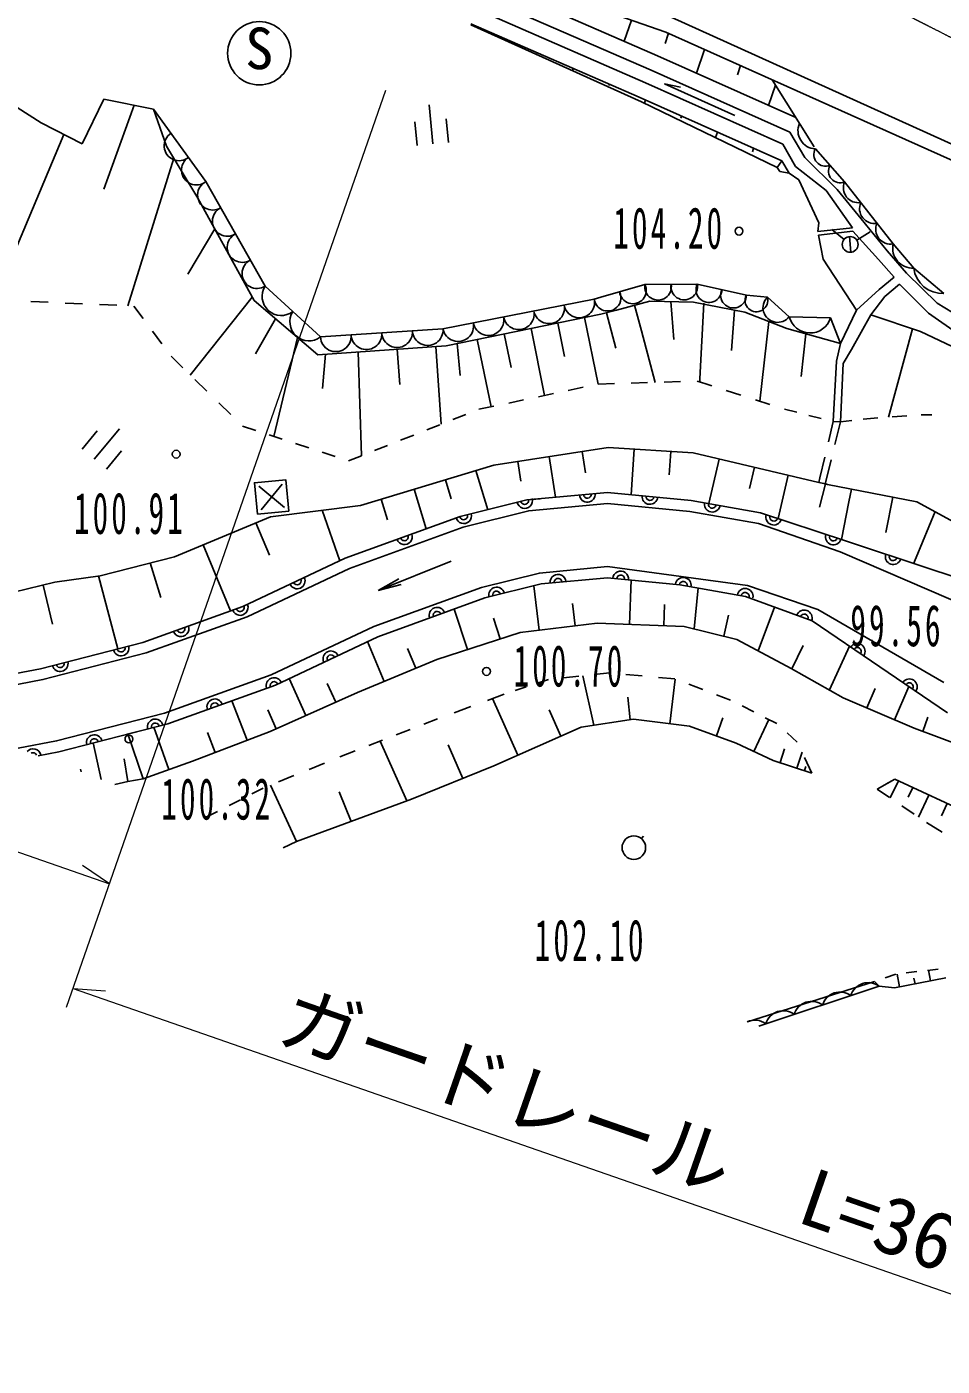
# Model space of a CAD drawing. Units: millimetres, scale not verified. Extents: x 40000 to 680000, y 20000 to 380000.
# Drawn here: x 146600 to 175702, y 240245 to 282832 of the extents above; entities that cross this region are included whole.
import ezdxf
from ezdxf.enums import TextEntityAlignment as Align

# ---------------------------------------------------------------- set-up
doc = ezdxf.new("R2010")
doc.units = ezdxf.units.MM
doc.header["$LTSCALE"] = 1000
doc.linetypes.add('CHAIN', pattern=[18.5, 12, -1.5, 3.5, -1.5])
for name, color, linetype, lineweight in [('M-BGD', 7, 'Continuous', 25), ('M-BMK', 2, 'CHAIN', 13), ('M-STR-HTXT', 7, 'Continuous', 13), ('M-STR-STRC', 7, 'Continuous', 25)]:
    doc.layers.add(name, color=color, linetype=linetype, lineweight=lineweight)
doc.styles.add('ＭＳ ゴシック', font='')
doc.styles.get('ＭＳ ゴシック').set_extended_font_data('MS Gothic')

msp = doc.modelspace()

# ---------------------------------------------------------------- linework, layer by layer
at = {"layer": 'M-BGD'}
for p, q in [((166655, 281910), (159524, 285012)), ((159547, 285231), (166917, 282666)), ((166453, 281453), (161198, 283739)), ((166275, 281050), (160974, 283356)), ((166147, 280451), (160712, 282899)), ((166073, 280593), (160720, 282922)), ((165826, 283046), (165593, 282372)), ((161671, 282508), (161659, 282473)), ((167004, 282627), (166891, 282302)), ((166918, 282666), (166917, 282666)), ((166918, 282666), (190258, 272194)), ((162821, 282008), (162813, 281985)), ((168149, 282113), (167888, 281359)), ((163971, 281508), (163948, 281442)), ((166655, 281910), (171048, 279945)), ((169294, 281600), (169192, 281306)), ((166453, 281453), (170853, 279485)), ((170294, 281151), (171628, 279017)), ((147054, 279775), (145412, 280832)), ((165120, 281008), (165106, 280966)), ((166275, 281050), (170640, 279098)), ((169107, 280008), (166871, 281015)), ((166871, 281015), (167385, 280912)), ((170402, 280979), (170178, 280334)), ((149045, 280534), (148361, 279110)), ((150632, 280218), (149045, 280534)), ((149049, 277670), (150017, 280340)), ((159389, 280352), (159508, 279107)), ((166073, 280593), (170601, 278568)), ((170460, 278359), (166147, 280451)), ((166269, 280505), (166235, 280408)), ((152291, 277909), (150632, 280218)), ((150632, 280218), (151041, 279035)), ((150632, 280218), (152291, 277909)), ((158939, 279806), (159010, 279060)), ((159934, 279901), (160005, 279155)), ((167414, 279993), (167391, 279926)), ((147774, 279408), (145581, 274180)), ((148361, 279110), (147054, 279775)), ((168560, 279481), (168500, 279309)), ((170853, 279485), (171340, 278676)), ((151041, 279035), (152043, 277386)), ((169705, 278968), (169668, 278861)), ((170640, 279098), (171042, 278387)), ((172601, 277903), (171669, 278951)), ((151273, 278653), (149811, 273960)), ((170601, 278568), (170460, 278359)), ((170601, 278568), (170835, 278178)), ((171340, 278676), (172366, 277660)), ((170541, 278228), (170460, 278359)), ((170835, 278178), (170541, 278228)), ((170835, 278178), (171149, 277963)), ((171042, 278387), (172011, 277626)), ((154176, 274584), (152291, 277909)), ((152291, 277909), (154176, 274584)), ((171149, 277963), (171775, 276599)), ((174142, 275929), (172601, 277903)), ((152043, 277386), (153824, 274131)), ((172011, 277626), (172849, 276439)), ((172366, 277660), (173128, 276727)), ((151715, 274969), (152579, 276406)), ((171775, 276599), (171753, 276320)), ((171753, 276320), (172849, 276439)), ((173128, 276727), (173953, 275707)), ((172861, 276331), (171769, 276212)), ((171769, 276212), (171923, 275449)), ((172198, 276389), (172583, 276071)), ((172752, 276161), (172799, 275663)), ((172988, 276045), (173411, 276310)), ((173953, 275707), (174570, 275002)), ((174799, 275162), (174142, 275929)), ((172974, 273826), (171923, 275449)), ((175758, 274357), (174799, 275162)), ((174174, 274869), (173699, 274477)), ((174570, 275002), (175539, 274045)), ((155937, 272970), (154176, 274584)), ((154176, 274584), (155937, 272970)), ((164847, 274235), (166251, 274640)), ((164847, 274235), (166251, 274640)), ((166251, 274640), (167917, 274654)), ((166251, 274640), (167917, 274654)), ((167917, 274654), (169477, 274301)), ((167917, 274654), (169477, 274301)), ((170144, 274235), (169477, 274301)), ((169477, 274301), (170144, 274235)), ((173699, 274477), (172974, 273826)), ((174344, 274648), (173877, 274262)), ((174344, 274648), (175267, 273726)), ((146733, 274096), (147278, 274072)), ((147823, 274048), (148368, 274024)), ((148913, 274000), (149458, 273976)), ((150003, 273952), (150298, 273553)), ((151796, 271759), (153766, 274237)), ((153824, 274131), (155855, 272405)), ((164643, 274176), (159831, 273233)), ((159831, 273233), (164643, 274176)), ((164643, 274176), (164847, 274235)), ((164643, 274176), (164847, 274235)), ((165345, 273824), (166410, 274108)), ((165923, 273978), (166139, 273169)), ((166410, 274108), (167799, 274081)), ((167170, 272889), (167080, 274095)), ((167799, 274081), (169430, 273757)), ((168127, 274048), (167999, 271634)), ((170841, 273615), (170144, 274235)), ((170144, 274235), (170841, 273615)), ((173877, 274262), (173431, 273674)), ((153873, 272439), (154506, 273551)), ((159934, 272689), (164850, 273692)), ((163481, 273413), (163697, 272353)), ((164329, 273586), (164760, 271472)), ((164850, 273692), (165345, 273824)), ((165027, 273739), (165326, 272619)), ((169009, 272545), (169095, 273823)), ((169430, 273757), (170758, 273244)), ((170193, 273462), (169904, 270924)), ((172156, 273580), (170841, 273615)), ((170841, 273615), (172156, 273580)), ((172471, 272762), (172156, 273580)), ((172471, 272762), (172974, 273826)), ((173431, 273674), (172824, 272574)), ((173431, 273674), (175012, 273147)), ((150594, 273153), (150890, 272754)), ((159831, 273233), (155937, 272970)), ((155937, 272970), (159831, 273233)), ((161777, 273065), (161995, 271998)), ((162630, 273239), (163064, 271112)), ((166139, 273169), (166576, 271527)), ((170758, 273244), (172471, 272762)), ((171223, 271717), (171362, 273074)), ((174757, 273232), (173993, 270418)), ((155210, 272953), (154456, 269809)), ((155855, 272405), (159934, 272689)), ((158455, 271454), (158371, 272580)), ((159600, 272665), (159771, 270193)), ((160383, 271748), (160286, 272761)), ((160921, 272890), (161358, 270751)), ((172471, 272762), (172337, 272204)), ((172824, 272574), (172557, 272130)), ((151185, 272355), (151565, 271985)), ((156004, 271329), (156096, 272422)), ((157236, 269191), (157138, 272494)), ((172337, 272204), (172241, 270287)), ((172557, 272130), (172464, 270275)), ((151944, 271615), (152324, 271245)), ((163815, 271272), (164289, 271372)), ((164762, 271472), (165287, 271488)), ((165812, 271504), (166337, 271520)), ((166862, 271536), (167387, 271552)), ((167912, 271568), (168186, 271479)), ((167999, 271634), (167994, 271542)), ((168186, 271479), (168375, 271418)), ((152703, 270875), (153083, 270506)), ((161922, 270870), (162395, 270971)), ((162869, 271071), (163342, 271171)), ((168838, 271269), (169301, 271119)), ((169764, 270969), (170227, 270820)), ((160146, 270342), (160561, 270506)), ((160976, 270670), (161449, 270770)), ((170690, 270670), (171078, 270574)), ((171466, 270478), (171853, 270382)), ((174116, 270427), (174576, 270460)), ((175037, 270493), (175375, 270494)), ((149543, 270051), (148747, 269087)), ((153462, 270136), (153883, 269998)), ((159316, 270013), (159731, 270177)), ((172241, 270287), (172084, 269631)), ((172464, 270275), (172241, 270287)), ((172464, 270275), (172289, 269547)), ((172464, 270275), (172829, 270318)), ((173194, 270361), (173655, 270394)), ((148839, 269984), (148361, 269405)), ((154303, 269859), (154724, 269721)), ((155145, 269583), (155565, 269444)), ((158486, 269685), (158901, 269849)), ((149610, 269347), (149133, 268769)), ((155986, 269306), (156406, 269168)), ((156827, 269029), (157242, 269193)), ((157656, 269357), (158071, 269521)), ((161443, 268891), (165084, 269459)), ((163210, 269167), (163412, 267874)), ((164257, 269330), (164363, 268651)), ((165084, 269459), (167789, 269283)), ((165906, 269405), (165812, 267955)), ((167073, 269329), (167025, 268586)), ((167789, 269283), (171775, 268348)), ((157207, 267611), (161443, 268891)), ((162207, 269010), (162304, 268387)), ((168613, 269089), (168281, 267672)), ((169734, 268826), (169575, 268148)), ((171967, 269144), (171809, 268488)), ((172172, 269061), (171997, 268333)), ((159910, 268428), (160092, 267824)), ((160881, 268721), (161256, 267477)), ((170810, 268574), (170486, 267194)), ((171809, 268488), (171775, 268348)), ((171989, 268296), (171775, 268348)), ((171997, 268333), (171989, 268296)), ((153975, 268221), (154793, 267546)), ((154046, 267474), (154722, 268292)), ((158912, 268126), (159293, 266866)), ((171989, 268296), (171799, 267559)), ((172058, 268283), (171989, 268296)), ((174896, 267725), (172058, 268283)), ((172814, 268134), (172734, 267725)), ((174133, 267875), (173913, 266752)), ((154348, 267253), (157207, 267611)), ((155994, 267459), (156552, 265854)), ((157870, 267812), (158069, 267153)), ((162499, 267788), (162926, 267828)), ((172734, 267725), (172499, 266526)), ((176758, 266715), (174896, 267725)), ((151298, 265981), (154348, 267253)), ((153882, 267059), (154311, 266029)), ((172458, 266134), (169862, 267036)), ((169923, 267381), (172626, 266484)), ((169923, 267381), (170373, 267231)), ((175476, 267419), (174875, 265957)), ((152203, 266358), (153079, 264259)), ((175311, 265598), (172626, 266484)), ((148936, 265380), (151298, 265981)), ((150859, 264683), (150525, 265784)), ((157774, 264914), (160096, 265840)), ((176987, 264186), (172458, 266134)), ((174875, 265957), (174792, 265754)), ((147489, 265171), (148936, 265380)), ((148879, 265371), (149497, 263053)), ((177779, 264783), (175311, 265598)), ((147116, 265081), (147417, 263838)), ((158433, 265285), (157774, 264914)), ((157774, 264914), (158507, 265099)), ((162886, 263647), (162719, 265060)), ((165761, 263829), (165811, 265243)), ((167816, 263687), (167946, 264989)), ((171748, 264310), (169513, 265067)), ((164029, 263782), (163945, 264493)), ((171564, 263946), (169452, 264722)), ((160607, 263032), (160189, 264319)), ((166852, 263790), (166876, 264464)), ((168909, 264123), (168757, 263454)), ((170373, 264384), (169850, 262991)), ((175759, 261981), (171748, 264310)), ((161654, 263372), (161441, 264030)), ((164732, 263866), (162280, 263575)), ((167494, 263767), (164732, 263866)), ((169178, 263350), (167494, 263767)), ((175875, 261022), (171564, 263946)), ((157958, 262017), (157430, 263283)), ((162280, 263575), (159639, 262719)), ((170903, 262429), (169178, 263350)), ((158968, 262438), (158707, 263063)), ((170918, 262421), (171283, 263155)), ((172752, 263140), (172119, 261747)), ((159639, 262719), (157118, 261666)), ((172558, 261500), (170903, 262429)), ((155466, 260930), (154941, 262108)), ((156421, 261355), (156153, 261955)), ((163183, 262074), (162832, 261958)), ((164152, 262182), (163668, 262128)), ((164275, 262195), (164623, 260625)), ((165121, 262289), (164637, 262235)), ((166163, 262193), (165642, 262241)), ((167204, 262098), (166683, 262145)), ((167040, 260673), (167214, 262094)), ((168089, 261761), (167647, 261929)), ((157118, 261666), (154338, 260427)), ((161778, 261611), (161247, 261414)), ((162481, 261843), (162129, 261727)), ((165712, 261519), (165781, 260798)), ((168974, 261424), (168532, 261592)), ((174806, 260531), (172558, 261500)), ((173302, 261179), (173567, 261794)), ((174182, 260800), (174640, 261860)), ((175013, 261607), (174582, 261899)), ((153605, 260146), (153122, 261406)), ((154526, 260511), (154258, 261114)), ((160716, 261218), (160185, 261021)), ((162207, 259670), (161407, 261474)), ((163578, 260278), (163205, 261118)), ((169709, 261050), (169341, 261237)), ((159654, 260824), (159219, 260656)), ((164227, 260567), (165889, 260814)), ((165889, 260814), (167665, 260596)), ((168524, 260284), (168733, 260860)), ((169714, 259794), (170187, 260806)), ((170443, 260676), (170076, 260863)), ((175086, 260427), (175249, 260881)), ((150219, 260451), (149786, 260340)), ((150298, 258924), (149813, 260347)), ((151113, 259213), (150636, 260559)), ((154338, 260427), (151872, 259482)), ((152593, 259758), (152348, 260399)), ((158783, 260488), (158347, 260319)), ((161446, 259332), (164227, 260567)), ((169151, 260056), (167665, 260596)), ((171096, 260085), (170770, 260381)), ((176398, 259941), (174806, 260531)), ((148966, 258903), (148711, 260063)), ((157040, 259815), (156553, 259616)), ((157911, 260151), (157476, 259983)), ((158679, 258217), (157835, 260122)), ((160461, 258934), (160000, 260000)), ((169151, 260056), (170326, 259507)), ((170546, 259436), (170690, 259879)), ((149812, 258833), (149696, 259560)), ((151872, 259482), (150298, 258924)), ((156065, 259418), (155578, 259220)), ((171560, 259106), (170326, 259507)), ((171085, 259261), (171248, 259764)), ((171560, 259106), (171328, 259596)), ((148324, 259144), (148306, 259228)), ((155091, 259022), (154603, 258824)), ((158832, 258273), (161446, 259332)), ((171322, 259183), (171363, 259309)), ((149812, 258833), (149397, 258741)), ((150298, 258924), (149812, 258833)), ((154116, 258626), (153754, 258441)), ((155178, 256930), (154347, 258720)), ((156910, 257566), (156527, 258508)), ((173634, 258596), (174195, 258915)), ((173634, 258596), (174026, 258331)), ((174195, 258915), (173914, 258755)), ((174310, 258861), (174053, 258313)), ((174195, 258915), (177099, 257555)), ((174770, 258646), (174624, 258335)), ((153392, 258256), (153029, 258071)), ((158832, 258273), (155172, 256927)), ((175282, 258406), (174954, 257704)), ((175861, 258135), (175678, 257745)), ((152667, 257886), (152305, 257701)), ((174419, 258066), (174811, 257800)), ((175204, 257535), (175697, 257230)), ((154752, 256732), (155172, 256927)), ((166138, 257023), (166202, 257100)), ((174223, 252710), (173886, 252594)), ((175820, 252590), (174188, 252273)), ((174347, 252304), (174267, 252715)), ((174900, 252790), (174561, 252750)), ((174838, 252399), (174802, 252587)), ((175576, 252870), (175238, 252830)), ((175329, 252494), (175263, 252833)), ((173548, 252479), (169512, 251193)), ((173701, 252324), (169874, 251058)), ((169874, 251058), (173701, 252324)), ((173701, 252324), (173548, 252479)), ((173548, 252479), (173625, 252401)), ((174188, 252273), (173701, 252324))]:
    msp.add_line(p, q, dxfattribs=at)
for points in [[(159712, 285703), (167083, 283140), (194374, 270787)], [(171669, 278951), (172601, 277903), (174142, 275929), (174799, 275162), (175758, 274357)], [(172861, 276331), (173676, 275434), (174174, 274869)], [(175539, 274045), (176519, 273452), (177337, 273065), (178146, 272514), (180190, 271996), (181994, 271540), (184494, 271089)], [(175267, 273726), (176255, 273038), (177034, 272671), (177952, 272019), (180035, 271606), (181919, 271206), (184478, 270746)], [(175012, 273147), (176021, 272667), (176809, 272140), (177815, 271657), (179956, 271191), (181701, 270656), (184354, 270149), (186930, 269433), (189303, 268213), (191174, 267250), (193458, 265589), (195050, 264731), (196316, 264222), (198265, 262156)], [(169923, 267381), (167725, 267770), (165061, 268028), (162499, 267788), (160375, 267257), (156725, 265936), (153469, 264399), (150289, 263258), (147035, 262420), (145455, 262120), (142036, 261504)], [(169862, 267036), (167678, 267423), (165061, 267676), (162558, 267442), (160477, 266922), (156859, 265613), (153603, 264075), (150392, 262923), (147111, 262078), (145519, 261775), (142676, 261263)], [(169513, 265067), (165058, 265667), (162896, 265465), (161061, 265006), (157628, 263764), (154370, 262225), (150981, 261009), (147547, 260125), (146328, 259893)], [(147489, 265171), (144001, 264326), (141760, 263869), (137996, 263228), (137352, 263261)], [(169452, 264722), (167359, 265093), (165057, 265316), (162955, 265119), (161164, 264671), (157763, 263440), (154504, 261901), (151084, 260674), (147624, 259783), (146958, 259657)]]:
    msp.add_lwpolyline(points, dxfattribs=at)
msp.add_lwpolyline([(153934, 267338), (154929, 267433), (154834, 268429), (153839, 268334)], close=True, dxfattribs=at)
for centre, radius in [((169243, 276335), 125), ((172776, 275912), 250), ((151349, 269243), 125), ((161215, 262336), 125), ((149848, 260186), 125), ((165900, 256734), 375)]:
    msp.add_circle(centre, radius, dxfattribs=at)
for centre, radius, start, end in [((151441, 279049), 474, 122.623, 308.785), ((171695, 279529), 578, 156.5881, 267.43), ((171992, 278770), 371, 150.6709, 292.5772), ((151994, 278279), 474, 122.6228, 308.7846), ((172458, 278245), 371, 150.6711, 292.5777), ((152508, 277483), 478, 116.9517, 302.15), ((173034, 277711), 473, 156.1379, 279.8345), ((173547, 277053), 473, 156.1377, 279.8344), ((152979, 276652), 478, 116.952, 302.1495), ((174061, 276395), 473, 156.1382, 279.8338), ((153450, 275820), 478, 116.9512, 302.1505), ((174763, 275796), 635, 167.9283, 273.2627), ((153922, 274989), 478, 116.9513, 302.1496), ((175702, 275264), 909, 186.4462, 273.5335), ((154688, 274259), 606, 147.6085, 307.3697), ((165066, 274220), 425, 302.9962, 26.2543), ((165870, 274452), 425, 185.9452, 26.2536), ((166668, 274567), 424, 170.0933, 10.884), ((167501, 274574), 424, 170.0933, 10.884), ((168287, 274478), 410, 154.5256, 359.9159), ((169067, 274301), 410, 154.5251, 359.9166), ((169797, 274131), 362, 152.0085, 16.7029), ((163201, 273884), 490, 189.9677, 12.1988), ((164164, 274072), 490, 189.9671, 12.1994), ((165066, 274220), 425, 185.9454, 302.9997), ((170471, 273901), 467, 134.347, 322.3883), ((155569, 273452), 606, 147.6085, 307.3697), ((160314, 273318), 490, 189.9671, 12.1994), ((161276, 273507), 490, 189.9674, 12.199), ((162239, 273695), 490, 189.9672, 12.1988), ((171503, 273780), 683, 193.9805, 342.9388), ((156424, 272991), 488, 182.4661, 5.2771), ((157398, 273057), 488, 182.4658, 5.2768), ((158371, 273123), 488, 182.4658, 5.2774), ((159345, 273189), 488, 182.4658, 5.2768), ((164419, 267968), 250, 185.3437, 5.3437), ((164419, 267968), 125, 185.3437, 5.3437), ((166410, 267898), 250, 174.4798, 354.4798), ((166410, 267898), 125, 174.4798, 354.4798), ((162430, 267771), 250, 194.0407, 14.0407), ((162430, 267771), 125, 194.0407, 14.0407), ((168394, 267652), 250, 169.9457, 349.9457), ((168394, 267652), 125, 169.9457, 349.9457), ((160489, 267286), 250, 194.0407, 14.0407), ((160489, 267286), 125, 194.0407, 14.0407), ((170347, 267240), 250, 161.6448, 341.6448), ((170347, 267240), 125, 161.6448, 341.6448), ((158605, 266617), 250, 199.8953, 19.8953), ((158605, 266617), 125, 199.8953, 19.8953), ((172245, 266610), 250, 161.6448, 341.6448), ((172245, 266610), 125, 161.6448, 341.6448), ((174144, 265983), 250, 161.7339, 341.7339), ((174144, 265983), 125, 161.7339, 341.7339), ((155195, 265214), 250, 205.2791, 25.2791), ((163490, 265169), 250, 5.3437, 185.3437), ((165481, 265275), 250, 354.4797, 174.4797), ((165481, 265275), 125, 354.4797, 174.4797), ((167470, 265074), 250, 349.9458, 169.9458), ((155195, 265214), 125, 205.2791, 25.2791), ((161536, 264764), 250, 14.0407, 194.0407), ((163490, 265169), 125, 5.3437, 185.3437), ((167470, 265074), 125, 349.9458, 169.9458), ((169439, 264724), 250, 349.9458, 169.9458), ((161536, 264764), 125, 14.0407, 194.0407), ((169439, 264724), 125, 349.9458, 169.9458), ((153384, 264368), 250, 199.7411, 19.7411), ((153384, 264368), 125, 199.7411, 19.7411), ((159644, 264121), 250, 19.8953, 199.8953), ((159644, 264121), 125, 19.8953, 199.8953), ((171317, 264036), 250, 339.815, 159.815), ((171317, 264036), 125, 339.815, 159.815), ((151501, 263692), 250, 199.7411, 19.7411), ((151501, 263692), 125, 199.7411, 19.7411), ((173002, 262971), 250, 325.8561, 145.8561), ((149599, 263080), 250, 194.4392, 14.4392), ((149599, 263080), 125, 194.4392, 14.4392), ((156270, 262736), 250, 25.2791, 205.2791), ((156270, 262736), 125, 25.2791, 205.2791), ((173002, 262971), 125, 325.8561, 145.8561), ((147662, 262581), 250, 194.4392, 14.4392), ((147662, 262581), 125, 194.4392, 14.4392), ((154460, 261886), 250, 19.7412, 199.7412), ((154460, 261886), 125, 19.7412, 199.7412), ((174657, 261848), 250, 325.8561, 145.8561), ((174657, 261848), 125, 325.8561, 145.8561), ((152578, 261210), 250, 19.7412, 199.7412), ((152578, 261210), 125, 19.7412, 199.7412), ((150684, 260571), 250, 14.4391, 194.4391), ((150684, 260571), 125, 14.4391, 194.4391), ((148747, 260072), 250, 14.4391, 194.4391), ((146798, 259626), 250, 10.7554, 139.6903), ((148747, 260072), 125, 14.4391, 194.4391), ((146798, 259626), 125, 21.9283, 116.9349), ((172452, 251568), 575, 52.7358, 163.8794), ((173352, 251866), 575, 52.7358, 163.8794), ((171551, 251270), 575, 52.7357, 163.8801), ((170650, 250972), 575, 52.7357, 163.8796), ((169749, 250674), 575, 52.7358, 114.9002)]:
    msp.add_arc(centre, radius, start, end, dxfattribs=at)
at = {"layer": 'M-BMK'}
msp.add_open_spline([(176883, 282032), (175869, 282546), (175432, 282767), (174404, 283290), (172680, 284165), (171743, 284714), (169994, 285538), (166789, 287047), (165570, 287386), (161525, 288778)], degree=3, knots=[0, 0, 0, 0, 1, 1, 1, 2, 2, 2, 3, 3, 3, 3], dxfattribs=at)
at = {"layer": 'M-STR-HTXT'}
for p, q in [((147865, 251662), (158012, 280818)), ((114883, 267538), (149230, 255585)), ((149230, 255585), (148374, 256167)), ((148072, 252256), (182585, 240245)), ((148072, 252256), (149104, 252181))]:
    msp.add_line(p, q, dxfattribs=at)
at = {"layer": 'M-STR-STRC'}
msp.add_circle((153991, 281990), 1006, dxfattribs=at)

# ---------------------------------------------------------------- texts
at = {"layer": 'M-BGD', "char_height": 1320, "attachment_point": 7, "style": 'ＭＳ ゴシック'}
for s, insert in [('\\T1.2;\\W0.55;104.20', (165247, 275753)), ('\\T1.2;\\W0.55;100.91', (148100, 266686)), ('\\T1.2;\\W0.55;99.56', (172784, 263115)), ('\\T1.2;\\W0.55;100.70', (162075, 261834)), ('\\T1.2;\\W0.55;100.32', (150878, 257604)), ('\\T1.2;\\W0.55;102.10', (162750, 253110))]:
    msp.add_mtext(s, dxfattribs=dict(at, insert=insert))
at = {"layer": 'M-STR-HTXT', "style": 'ＭＳ ゴシック'}
msp.add_text('ガードレール\u3000L=36.7', height=1833, rotation=340.811, dxfattribs=at).set_placement((166103, 245981), align=Align.BOTTOM_CENTER)
at = {"layer": 'M-STR-STRC', "style": 'ＭＳ ゴシック'}
msp.add_text('S', height=1320, dxfattribs=at).set_placement((153991, 281090), align=Align.BOTTOM_CENTER)

doc.saveas('drawing.dxf')
